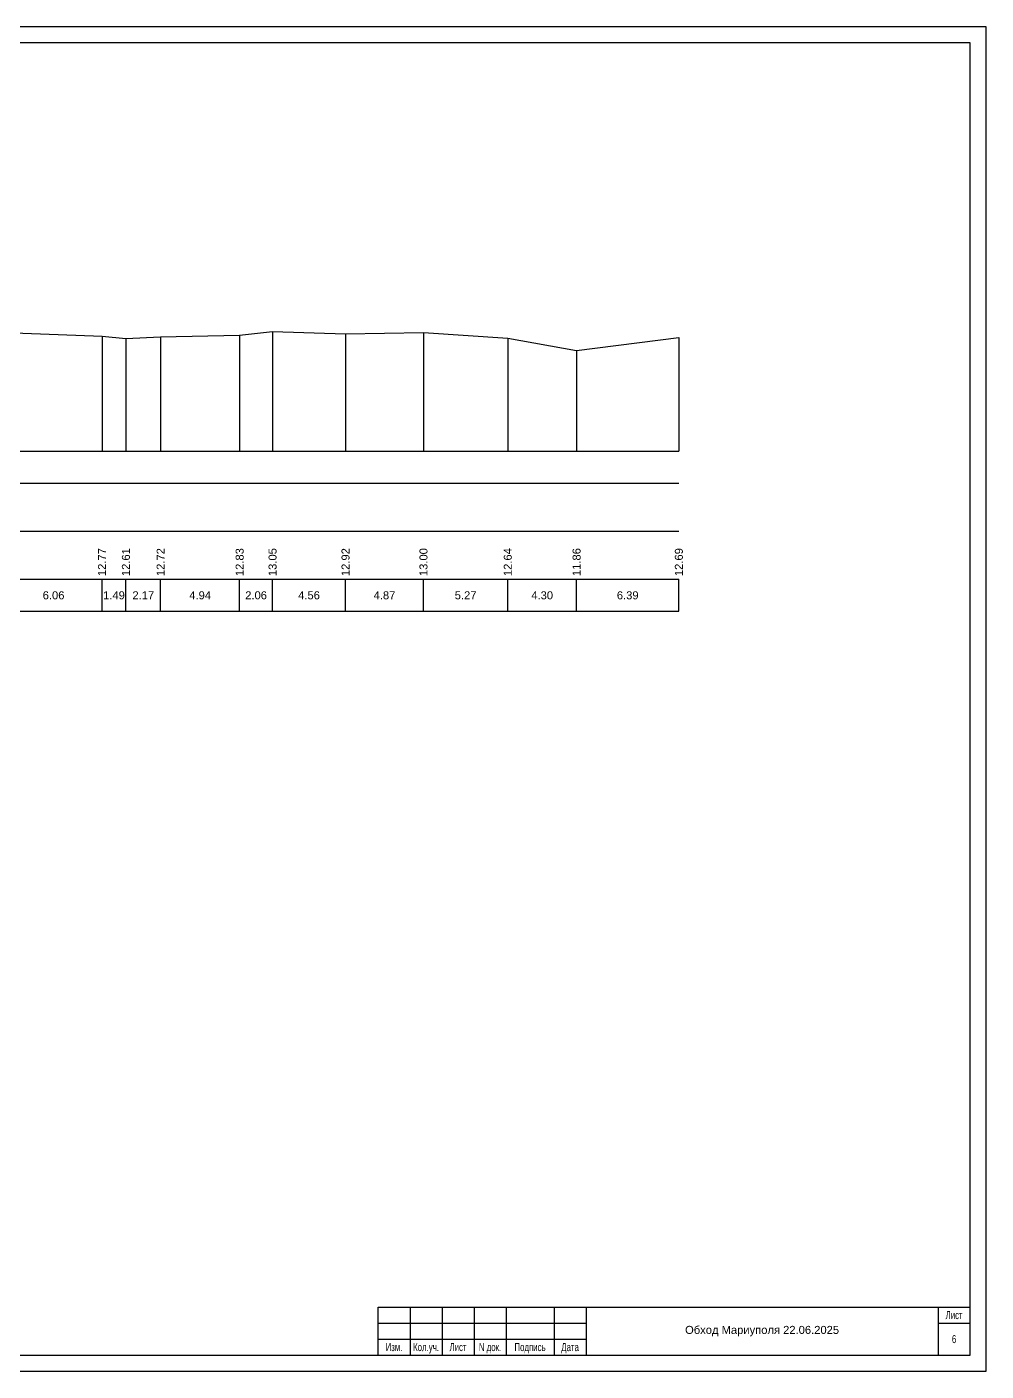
# Model space of a CAD drawing. Header units: millimetres. Extents: x 0 to 285450075, y -3000605 to 8125189010.
# Drawn here: x 9060133 to 9120076, y -37047 to 46953 of the extents above; entities that cross this region are included whole.
import ezdxf
from ezdxf.enums import TextEntityAlignment as Align

# ---------------------------------------------------------------- set-up
doc = ezdxf.new("R2010")
doc.units = ezdxf.units.MM
for name, color, linetype in [('Код_510', 7, 'Continuous'), ('Таблица', 7, 'Continuous'), ('Черный поперечник', 3, 'Continuous')]:
    doc.layers.add(name, color=color, linetype=linetype)
doc.styles.get("Standard").update_dxf_attribs({"font": 'arial.ttf'})

msp = doc.modelspace()

# ---------------------------------------------------------------- linework, layer by layer
for p, q in [((9084075.8465, -33046.6388), (9084075.8465, -36046.6388)), ((9086075.8465, -33046.6388), (9086075.8465, -36046.6388)), ((9088075.8465, -33046.6388), (9088075.8465, -36046.6388)), ((9090075.8465, -33046.6388), (9090075.8465, -36046.6388)), ((9093075.8465, -33046.6388), (9093075.8465, -36046.6388)), ((9095075.8465, -33046.6388), (9095075.8465, -36046.6388)), ((9117075.8465, -33046.6388), (9117075.8465, -36046.6388)), ((9082075.8465, -34046.6388), (9095075.8465, -34046.6388)), ((9117075.8465, -34046.6388), (9119075.8465, -34046.6388)), ((9082075.8465, -35046.6388), (9095075.8465, -35046.6388)), ((9082075.8465, -36046.6388), (9095075.8465, -36046.6388))]:
    msp.add_line(p, q)
at = {"flags": 128}
for points in [[(8882475.8465, -37046.6388), (9120075.8465, -37046.6388), (9120075.8465, 46953.3612), (8882475.8465, 46953.3612)], [(8886475.8465, -36046.6388), (9119075.8465, -36046.6388), (9119075.8465, 45953.3612), (8886475.8465, 45953.3612)]]:
    msp.add_lwpolyline(points, close=True, dxfattribs=at)
msp.add_lwpolyline([(9082075.8465, -36046.6388), (9082075.8465, -33046.6388), (9119075.8465, -33046.6388)], dxfattribs=at)
at = {"layer": 'Код_510'}
for p, q in [((9064828.9229, 10433.7233), (9064828.9229, 12433.7233)), ((9066320.4868, 10433.7233), (9066320.4868, 12433.7233)), ((9068492.461, 10433.7233), (9068492.461, 12433.7233)), ((9073428.4377, 10433.7233), (9073428.4377, 12433.7233)), ((9075484.2144, 10433.7233), (9075484.2144, 12433.7233)), ((9080044.7311, 10433.7233), (9080044.7311, 12433.7233)), ((9084915.2543, 10433.7233), (9084915.2543, 12433.7233)), ((9090182.6841, 10433.7233), (9090182.6841, 12433.7233)), ((9094483.8271, 10433.7233), (9094483.8271, 12433.7233)), ((9100874.8495, 10433.7233), (9100874.8495, 12433.7233))]:
    msp.add_line(p, q, dxfattribs=at)
at = {"layer": 'Таблица'}
for p, q in [((8904475.8465, 20433.7233), (9100874.8495, 20433.7233)), ((8904475.8465, 18433.7233), (9100874.8495, 18433.7233)), ((8904475.8465, 15433.7233), (9100874.8495, 15433.7233)), ((8904475.8465, 12433.7233), (9100874.8495, 12433.7233)), ((8904475.8465, 10433.7233), (9100874.8495, 10433.7233))]:
    msp.add_line(p, q, dxfattribs=at)
at = {"layer": 'Черный поперечник', "color": 7}
for p, q in [((9075484.2144, 27912.2293), (9075484.2144, 20433.7233)), ((9080044.7311, 27781.3365), (9080044.7311, 20433.7233)), ((9084915.2543, 27862.6235), (9084915.2543, 20433.7233)), ((9064828.9229, 27632.2757), (9064828.9229, 20433.7233)), ((9066320.4868, 27471.5155), (9066320.4868, 20433.7233)), ((9068492.461, 27576.427), (9068492.461, 20433.7233)), ((9073428.4377, 27687.8797), (9073428.4377, 20433.7233)), ((9090182.6841, 27499.1288), (9090182.6841, 20433.7233)), ((9100874.8495, 27553.6332), (9100874.8495, 20433.7233)), ((9094483.8271, 26722.1016), (9094483.8271, 20433.7233))]:
    msp.add_line(p, q, dxfattribs=at)
at = {"layer": 'Черный поперечник', "flags": 128}
msp.add_lwpolyline([(9058771.1673, 27858.931), (9064828.9229, 27632.2757), (9066320.4868, 27471.5155), (9068492.461, 27576.427), (9073428.4377, 27687.8797), (9075484.2144, 27912.2293), (9080044.7311, 27781.3365), (9084915.2543, 27862.6235), (9090182.6841, 27499.1288), (9094483.8271, 26722.1016), (9100874.8495, 27553.6332)], dxfattribs=at)

# ---------------------------------------------------------------- texts
at = {"width": 0.7}
for s, p in [('Лист', (9118075.8465, -33546.6388)), ('6', (9118075.8465, -35046.6388)), ('Изм.', (9083075.8465, -35546.6388)), ('Кол.уч.', (9085075.8465, -35546.6388)), ('Лист', (9087075.8465, -35546.6388)), ('N док.', (9089075.8465, -35546.6388)), ('Подпись', (9091575.8465, -35546.6388)), ('Дата', (9094075.8465, -35546.6388))]:
    msp.add_text(s, height=500, dxfattribs=at).set_placement(p, align=Align.MIDDLE_CENTER)
at = {"insert": (9106075.8465, -34546.6388), "char_height": 500, "width": 22000, "attachment_point": 5}
msp.add_mtext('Обход Мариуполя 22.06.2025', dxfattribs=at)
at = {"layer": 'Код_510'}
for s, p in [('12.77', (9064828.9229, 12633.7233)), ('12.61', (9066320.4868, 12633.7233)), ('12.72', (9068492.461, 12633.7233)), ('12.83', (9073428.4377, 12633.7233)), ('13.05', (9075484.2144, 12633.7233)), ('12.92', (9080044.7311, 12633.7233)), ('13.00', (9084915.2543, 12633.7233)), ('12.64', (9090182.6841, 12633.7233)), ('11.86', (9094483.8271, 12633.7233)), ('12.69', (9100874.8495, 12633.7233))]:
    msp.add_text(s, height=500, rotation=90.000002391, dxfattribs=at).set_placement(p, align=Align.MIDDLE_LEFT)
for s, p in [('6.06', (9061800.0451, 11433.7233)), ('1.49', (9065574.7049, 11433.7233)), ('2.17', (9067406.4739, 11433.7233)), ('4.94', (9070960.4494, 11433.7233)), ('2.06', (9074456.3261, 11433.7233)), ('4.56', (9077764.4728, 11433.7233)), ('4.87', (9082479.9927, 11433.7233)), ('5.27', (9087548.9692, 11433.7233)), ('4.30', (9092333.2556, 11433.7233)), ('6.39', (9097679.3383, 11433.7233))]:
    msp.add_text(s, height=500, dxfattribs=at).set_placement(p, align=Align.MIDDLE_CENTER)

doc.saveas('drawing.dxf')
